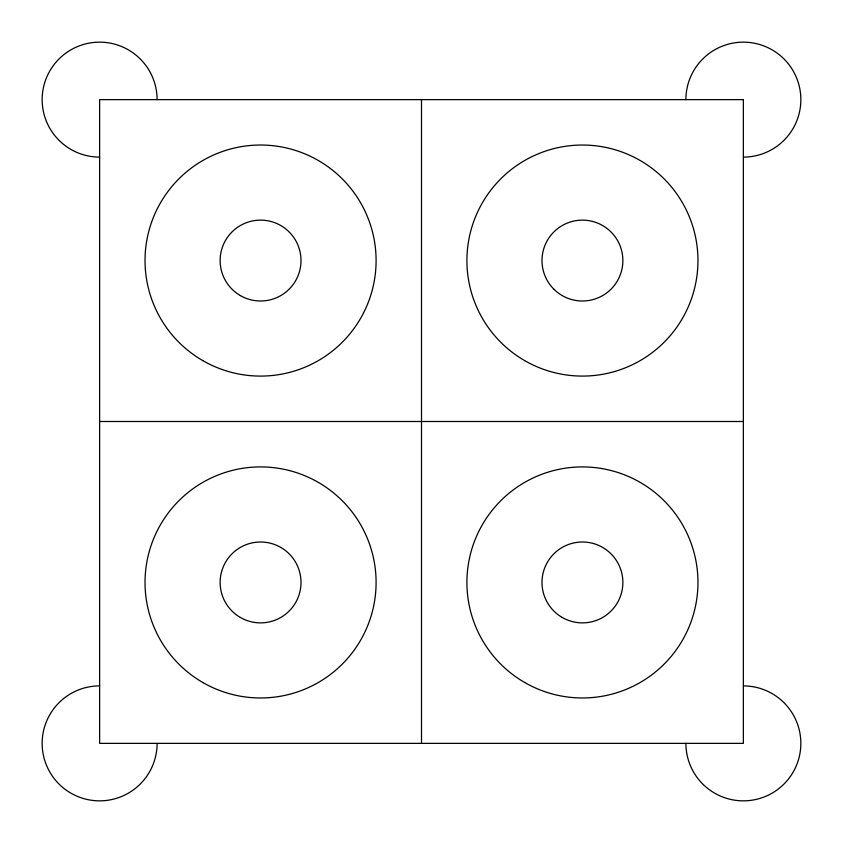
<?xml version="1.0" encoding="UTF-8"?>
<svg xmlns="http://www.w3.org/2000/svg" width="843" height="843" viewBox="0 0 843 843"><rect width="100%" height="100%" fill="white"/><g stroke="black" fill="none" stroke-linecap="round" stroke-linejoin="round"><path stroke-width="1.26" d="M99.632 421.5L743.368 421.5M421.5 99.632L421.5 743.368M99.632 157.104A57.482 57.482 0 0 1 42.15 99.632A57.482 57.482 0 0 1 99.632 42.15A57.482 57.482 0 0 1 157.104 99.632M685.896 99.632A57.482 57.482 0 0 1 743.368 42.15A57.482 57.482 0 0 1 800.85 99.632A57.482 57.482 0 0 1 743.368 157.104M743.368 685.896A57.482 57.482 0 0 1 800.85 743.368A57.482 57.482 0 0 1 743.368 800.85A57.482 57.482 0 0 1 685.896 743.368M157.104 743.368A57.482 57.482 0 0 1 99.632 800.85A57.482 57.482 0 0 1 42.15 743.368A57.482 57.482 0 0 1 99.632 685.896M743.368 99.632L99.632 99.632L99.632 743.368L743.368 743.368L743.368 99.632M524.673 682.493A115.533 115.533 0 0 0 697.962 582.439A115.533 115.533 0 0 0 524.673 482.386A115.533 115.533 0 0 0 524.673 682.493M562.218 617.455A40.432 40.432 0 0 0 622.872 582.439A40.432 40.432 0 0 0 562.218 547.423A40.432 40.432 0 0 0 562.218 617.455M524.673 360.614A115.533 115.533 0 0 0 697.962 260.561A115.533 115.533 0 0 0 524.673 160.507A115.533 115.533 0 0 0 524.673 360.614M553.84 289.16A40.432 40.432 0 0 0 621.491 271.024A40.432 40.432 0 0 0 571.975 221.509A40.432 40.432 0 0 0 553.84 289.16M202.794 682.493A115.533 115.533 0 0 0 376.094 582.439A115.533 115.533 0 0 0 202.794 482.386A115.533 115.533 0 0 0 202.794 682.493M240.35 617.455A40.432 40.432 0 0 0 301.004 582.439A40.432 40.432 0 0 0 240.35 547.423A40.432 40.432 0 0 0 240.35 617.455M202.794 360.614A115.533 115.533 0 0 0 376.094 260.561A115.533 115.533 0 0 0 202.794 160.507A115.533 115.533 0 0 0 202.794 360.614M240.35 295.577A40.432 40.432 0 0 0 301.004 260.561A40.432 40.432 0 0 0 240.35 225.545A40.432 40.432 0 0 0 240.35 295.577"/></g></svg>
